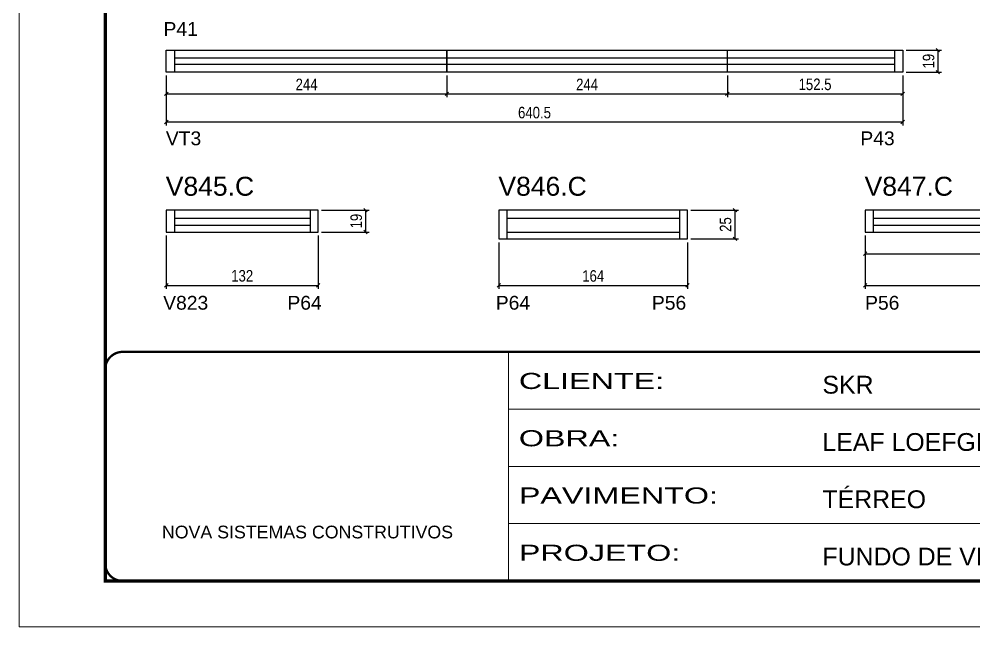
# Model space of a CAD drawing. Extents: x 1959 to 8212, y 239 to 4735.
# Drawn here: x 1959 to 2789, y 1388 to 1917 of the extents above; entities that cross this region are included whole.
import ezdxf

# ---------------------------------------------------------------- set-up
doc = ezdxf.new("R2010")
doc.units = 0
doc.linetypes.add('CONTINUO', pattern=[0])
doc.linetypes.add('DASHED', pattern=[0.75, 0.5, -0.25])
for name, color, linetype in [('5', 5, 'Continuous'), ('COTA', 241, 'Continuous'), ('NOMENCLATURA', 7, 'Continuous'), ('Painéis', 200, 'Continuous'), ('SARR_2.2x7', 40, 'Continuous')]:
    doc.layers.add(name, color=color, linetype=linetype)
doc.layers.add('Folhas', color=255, linetype='Continuous', lineweight=9)
doc.layers.add('SARRAFO DE PRESSAO', color=251, linetype='DASHED', lineweight=9)
doc.styles.add('ARIAL', font='arial.ttf')
doc.styles.add('COTA TECNICA', font='techl___.ttf', dxfattribs={"height": 10})
doc.styles.add('COTA TECNICA-50', font='techl___.ttf', dxfattribs={"height": 10})
doc.styles.get("Standard").update_dxf_attribs({"font": 'arial.ttf'})
doc.styles.add('Tecnologia', font='')
doc.styles.get('Tecnologia').set_extended_font_data('Forgotten Futurist')
doc.dimstyles.new('COTA PAINEL-50', dxfattribs={"dimtxt": 10, "dimasz": 3, "dimexe": 3, "dimexo": 3, "dimgap": 3, "dimtad": 1, "dimdec": 1, "dimzin": 12, "dimdsep": 46, "dimtxsty": 'COTA TECNICA-50', "dimblk1": 'OBLIQUE', "dimblk2": 'OBLIQUE', "dimsah": 1, "dimcen": 0.9, "dimclrd": 4, "dimclre": 4, "dimclrt": 240, "dimadec": 1, "dimazin": 3, "dimtfac": 1, "dimtdec": 1, "dimtmove": 0, "dimatfit": 3, "dimfxl": 1, "dimtolj": 1, "dimtzin": 12, "dimarcsym": 0})
doc.dimstyles.new('PAINEL', dxfattribs={"dimtxt": 10, "dimasz": 3, "dimexe": 3, "dimexo": 3, "dimgap": 3, "dimtad": 1, "dimdec": 1, "dimzin": 12, "dimdsep": 46, "dimtxsty": 'COTA TECNICA', "dimblk1": 'OBLIQUE', "dimblk2": 'OBLIQUE', "dimsah": 1, "dimcen": 0.9, "dimclrd": 4, "dimclre": 4, "dimclrt": 240, "dimadec": 1, "dimazin": 3, "dimtfac": 1, "dimtdec": 1, "dimtmove": 0, "dimatfit": 3, "dimfxl": 1, "dimtolj": 1, "dimtzin": 12, "dimarcsym": 0})

# ---------------------------------------------------------------- blocks, each defined once
blk = doc.blocks.new('9999999999')
at = {"color": 30, "linetype": 'CONTINUO'}
for p, q in [((98564.56, 34230.21), (98564.56, 34429.45)), ((98564.56, 34379.64), (99583.98, 34379.64)), ((98564.56, 34329.83), (99487.98, 34329.83)), ((98564.56, 34280.02), (99487.98, 34280.02))]:
    blk.add_line(p, q, dxfattribs=at)
at = {"color": 30, "linetype": 'CONTINUO', "const_width": 2}
blk.add_lwpolyline([(99583.98, 34230.21), (99583.98, 34414.45, 0.414214), (99568.98, 34429.45), (98228.98, 34429.45, 0.414214), (98213.98, 34414.45), (98213.98, 34245.21, 0.414214), (98228.98, 34230.21), (99583.98, 34230.21)], format="xyb", dxfattribs=at)
at = {"layer": 'Folhas'}
blk.add_lwpolyline([(98138.98, 34190.21), (99623.98, 34190.21), (99623.98, 35240.21), (98138.98, 35240.21)], close=True, dxfattribs=at)
at = {"layer": 'Folhas', "color": 30, "const_width": 3}
blk.add_lwpolyline([(98213.98, 34230.21), (99583.98, 34230.21), (99583.98, 35200.21), (98213.98, 35200.21)], close=True, dxfattribs=at)
at = {"color": 7, "linetype": 'Continuous', "ltscale": 5, "style": 'ARIAL'}
for s, height, p in [('SKR', 15.483, (98837.68, 34393.13)), ('LEAF LOEFGREN', 15.4829, (98837.68, 34343.32)), ('TÉRREO', 15.483, (98837.68, 34293.51)), ('NOVA SISTEMAS CONSTRUTIVOS', 11.0592, (98263.19, 34267.21)), ('FUNDO DE VIGAS', 15.4829, (98837.68, 34243.7))]:
    blk.add_text(s, height=height, dxfattribs=at).set_placement(p)
at = {"layer": 'Folhas', "color": 7, "style": 'Tecnologia', "width": 1.5}
for s, p in [('CLIENTE:', (98573.65, 34397.17)), ('OBRA:', (98573.65, 34347.31)), ('PAVIMENTO:', (98573.65, 34297.5)), ('PROJETO:', (98573.65, 34247.69))]:
    blk.add_text(s, height=14, dxfattribs=at).set_placement(p)
blk = doc.blocks.new('_Oblique')
at = {"color": 0, "linetype": 'ByBlock', "lineweight": -2}
blk.add_line((-0.5, -0.5), (0.5, 0.5), dxfattribs=at)
blk = doc.blocks.new('*D1093')
at = {"layer": 'COTA', "color": 4, "linetype": 'ByBlock', "lineweight": -2, "transparency": 16777216}
for p, q in [((2086.8, 1867.7), (2086.8, 1848.85)), ((2330.8, 1867.7), (2330.8, 1848.85)), ((2086.8, 1851.85), (2330.8, 1851.85))]:
    blk.add_line(p, q, dxfattribs=at)
at = {"layer": 'Defpoints', "color": 0, "linetype": 'ByBlock', "transparency": 16777216}
for p in [(2086.8, 1870.7), (2330.8, 1870.7), (2330.8, 1851.85)]:
    blk.add_point(p, dxfattribs=at)
at = {"layer": 'COTA', "color": 4, "linetype": 'ByBlock', "lineweight": -2, "transparency": 16777216, "xscale": 3, "yscale": 3, "zscale": 3, "rotation": 180}
blk.add_blockref('_Oblique', (2086.8, 1851.85), dxfattribs=at)
at = {"layer": 'COTA', "color": 4, "linetype": 'ByBlock', "lineweight": -2, "transparency": 16777216, "xscale": 3, "yscale": 3, "zscale": 3}
blk.add_blockref('_Oblique', (2330.8, 1851.85), dxfattribs=at)
at = {"layer": 'COTA', "color": 240, "linetype": 'ByBlock', "transparency": 16777216, "insert": (2208.8, 1859.93), "char_height": 10, "attachment_point": 5, "style": 'COTA TECNICA-50'}
blk.add_mtext('\\A1;244', dxfattribs=at)
blk = doc.blocks.new('*D1094')
at = {"layer": 'COTA', "color": 4, "linetype": 'ByBlock', "lineweight": -2, "transparency": 16777216}
for p, q in [((2330.8, 1867.7), (2330.8, 1848.85)), ((2574.8, 1867.7), (2574.8, 1848.85)), ((2330.8, 1851.85), (2574.8, 1851.85))]:
    blk.add_line(p, q, dxfattribs=at)
at = {"layer": 'Defpoints', "color": 0, "linetype": 'ByBlock', "transparency": 16777216}
for p in [(2330.8, 1870.7), (2574.8, 1870.7), (2574.8, 1851.85)]:
    blk.add_point(p, dxfattribs=at)
at = {"layer": 'COTA', "color": 4, "linetype": 'ByBlock', "lineweight": -2, "transparency": 16777216, "xscale": 3, "yscale": 3, "zscale": 3, "rotation": 180}
blk.add_blockref('_Oblique', (2330.8, 1851.85), dxfattribs=at)
at = {"layer": 'COTA', "color": 4, "linetype": 'ByBlock', "lineweight": -2, "transparency": 16777216, "xscale": 3, "yscale": 3, "zscale": 3}
blk.add_blockref('_Oblique', (2574.8, 1851.85), dxfattribs=at)
at = {"layer": 'COTA', "color": 240, "linetype": 'ByBlock', "transparency": 16777216, "insert": (2452.8, 1859.93), "char_height": 10, "attachment_point": 5, "style": 'COTA TECNICA-50'}
blk.add_mtext('\\A1;244', dxfattribs=at)
blk = doc.blocks.new('*D1095')
at = {"layer": 'COTA', "color": 4, "lineweight": -2, "transparency": 16777216}
for p, q in [((2086.8, 1867.7), (2086.8, 1824.27)), ((2727.3, 1867.7), (2727.3, 1824.27)), ((2086.8, 1827.27), (2727.3, 1827.27))]:
    blk.add_line(p, q, dxfattribs=at)
at = {"layer": 'Defpoints', "color": 0, "transparency": 16777216}
for p in [(2086.8, 1870.7), (2727.3, 1870.7), (2727.3, 1827.27)]:
    blk.add_point(p, dxfattribs=at)
at = {"layer": 'COTA', "color": 4, "lineweight": -2, "transparency": 16777216, "xscale": 3, "yscale": 3, "zscale": 3, "rotation": 180}
blk.add_blockref('_Oblique', (2086.8, 1827.27), dxfattribs=at)
at = {"layer": 'COTA', "color": 4, "lineweight": -2, "transparency": 16777216, "xscale": 3, "yscale": 3, "zscale": 3}
blk.add_blockref('_Oblique', (2727.3, 1827.27), dxfattribs=at)
at = {"layer": 'COTA', "color": 240, "transparency": 16777216, "insert": (2407.05, 1835.38), "char_height": 10, "attachment_point": 5, "style": 'COTA TECNICA'}
blk.add_mtext('\\A1;640.5', dxfattribs=at)
blk = doc.blocks.new('*D1096')
at = {"layer": 'COTA', "color": 4, "lineweight": -2, "transparency": 16777216}
for p, q in [((2574.8, 1867.7), (2574.8, 1848.85)), ((2727.3, 1867.7), (2727.3, 1848.85)), ((2574.8, 1851.85), (2727.3, 1851.85))]:
    blk.add_line(p, q, dxfattribs=at)
at = {"layer": 'Defpoints', "color": 0, "transparency": 16777216}
for p in [(2574.8, 1870.7), (2727.3, 1870.7), (2727.3, 1851.85)]:
    blk.add_point(p, dxfattribs=at)
at = {"layer": 'COTA', "color": 4, "lineweight": -2, "transparency": 16777216, "xscale": 3, "yscale": 3, "zscale": 3, "rotation": 180}
blk.add_blockref('_Oblique', (2574.8, 1851.85), dxfattribs=at)
at = {"layer": 'COTA', "color": 4, "lineweight": -2, "transparency": 16777216, "xscale": 3, "yscale": 3, "zscale": 3}
blk.add_blockref('_Oblique', (2727.3, 1851.85), dxfattribs=at)
at = {"layer": 'COTA', "color": 240, "transparency": 16777216, "insert": (2651.05, 1859.96), "char_height": 10, "attachment_point": 5, "style": 'COTA TECNICA'}
blk.add_mtext('\\A1;152.5', dxfattribs=at)
blk = doc.blocks.new('*D1097')
at = {"layer": 'COTA', "color": 4, "lineweight": -2, "transparency": 16777216}
for p, q in [((2730.3, 1889.7), (2760.93, 1889.7)), ((2757.93, 1889.7), (2757.93, 1870.7)), ((2730.3, 1870.7), (2760.93, 1870.7))]:
    blk.add_line(p, q, dxfattribs=at)
at = {"layer": 'Defpoints', "color": 0, "transparency": 16777216}
for p in [(2727.3, 1889.7), (2727.3, 1870.7), (2757.93, 1870.7)]:
    blk.add_point(p, dxfattribs=at)
at = {"layer": 'COTA', "color": 4, "lineweight": -2, "transparency": 16777216, "xscale": 3, "yscale": 3, "zscale": 3}
for p, rotation in [((2757.93, 1889.7), 90), ((2757.93, 1870.7), 270)]:
    blk.add_blockref('_Oblique', p, dxfattribs=dict(at, rotation=rotation))
at = {"layer": 'COTA', "color": 240, "transparency": 16777216, "insert": (2749.84, 1880.2), "char_height": 10, "attachment_point": 5, "rotation": 90, "style": 'COTA TECNICA'}
blk.add_mtext('\\A1;19', dxfattribs=at)
blk = doc.blocks.new('*D1150')
at = {"layer": 'COTA', "color": 4, "linetype": 'ByBlock', "lineweight": -2, "transparency": 16777216}
for p, q in [((2086.8, 1728.55), (2086.8, 1682.18)), ((2218.8, 1728.55), (2218.8, 1682.18)), ((2086.8, 1685.18), (2218.8, 1685.18))]:
    blk.add_line(p, q, dxfattribs=at)
at = {"layer": 'Defpoints', "color": 0, "linetype": 'ByBlock', "transparency": 16777216}
for p in [(2086.8, 1731.55), (2218.8, 1731.55), (2218.8, 1685.18)]:
    blk.add_point(p, dxfattribs=at)
at = {"layer": 'COTA', "color": 4, "linetype": 'ByBlock', "lineweight": -2, "transparency": 16777216, "xscale": 3, "yscale": 3, "zscale": 3, "rotation": 180}
blk.add_blockref('_Oblique', (2086.8, 1685.18), dxfattribs=at)
at = {"layer": 'COTA', "color": 4, "linetype": 'ByBlock', "lineweight": -2, "transparency": 16777216, "xscale": 3, "yscale": 3, "zscale": 3}
blk.add_blockref('_Oblique', (2218.8, 1685.18), dxfattribs=at)
at = {"layer": 'COTA', "color": 240, "linetype": 'ByBlock', "transparency": 16777216, "insert": (2152.8, 1693.4), "char_height": 10, "attachment_point": 5, "style": 'COTA TECNICA-50'}
blk.add_mtext('\\A1;132', dxfattribs=at)
blk = doc.blocks.new('*D1151')
at = {"layer": 'COTA', "color": 4, "lineweight": -2, "transparency": 16777216}
for p, q in [((2221.8, 1750.55), (2263.12, 1750.55)), ((2260.12, 1750.55), (2260.12, 1731.55)), ((2221.8, 1731.55), (2263.12, 1731.55))]:
    blk.add_line(p, q, dxfattribs=at)
at = {"layer": 'Defpoints', "color": 0, "transparency": 16777216}
for p in [(2218.8, 1750.55), (2218.8, 1731.55), (2260.12, 1731.55)]:
    blk.add_point(p, dxfattribs=at)
at = {"layer": 'COTA', "color": 4, "lineweight": -2, "transparency": 16777216, "xscale": 3, "yscale": 3, "zscale": 3}
for p, rotation in [((2260.12, 1750.55), 90), ((2260.12, 1731.55), 270)]:
    blk.add_blockref('_Oblique', p, dxfattribs=dict(at, rotation=rotation))
at = {"layer": 'COTA', "color": 240, "transparency": 16777216, "insert": (2252.04, 1741.05), "char_height": 10, "attachment_point": 5, "rotation": 90, "style": 'COTA TECNICA'}
blk.add_mtext('\\A1;19', dxfattribs=at)
blk = doc.blocks.new('*D1261')
at = {"layer": 'COTA', "color": 4, "linetype": 'ByBlock', "lineweight": -2, "transparency": 16777216}
for p, q in [((2376.1, 1722.55), (2376.1, 1682.18)), ((2540.1, 1722.55), (2540.1, 1682.18)), ((2376.1, 1685.18), (2540.1, 1685.18))]:
    blk.add_line(p, q, dxfattribs=at)
at = {"layer": 'Defpoints', "color": 0, "linetype": 'ByBlock', "transparency": 16777216}
for p in [(2376.1, 1725.55), (2540.1, 1725.55), (2540.1, 1685.18)]:
    blk.add_point(p, dxfattribs=at)
at = {"layer": 'COTA', "color": 4, "linetype": 'ByBlock', "lineweight": -2, "transparency": 16777216, "xscale": 3, "yscale": 3, "zscale": 3, "rotation": 180}
blk.add_blockref('_Oblique', (2376.1, 1685.18), dxfattribs=at)
at = {"layer": 'COTA', "color": 4, "linetype": 'ByBlock', "lineweight": -2, "transparency": 16777216, "xscale": 3, "yscale": 3, "zscale": 3}
blk.add_blockref('_Oblique', (2540.1, 1685.18), dxfattribs=at)
at = {"layer": 'COTA', "color": 240, "linetype": 'ByBlock', "transparency": 16777216, "insert": (2458.1, 1693.28), "char_height": 10, "attachment_point": 5, "style": 'COTA TECNICA-50'}
blk.add_mtext('\\A1;164', dxfattribs=at)
blk = doc.blocks.new('*D1262')
at = {"layer": 'COTA', "color": 4, "lineweight": -2, "transparency": 16777216}
for p, q in [((2543.1, 1750.55), (2584.42, 1750.55)), ((2581.42, 1750.55), (2581.42, 1725.55)), ((2543.1, 1725.55), (2584.42, 1725.55))]:
    blk.add_line(p, q, dxfattribs=at)
at = {"layer": 'Defpoints', "color": 0, "transparency": 16777216}
for p in [(2540.1, 1750.55), (2540.1, 1725.55), (2581.42, 1725.55)]:
    blk.add_point(p, dxfattribs=at)
at = {"layer": 'COTA', "color": 4, "lineweight": -2, "transparency": 16777216, "xscale": 3, "yscale": 3, "zscale": 3}
for p, rotation in [((2581.42, 1750.55), 90), ((2581.42, 1725.55), 270)]:
    blk.add_blockref('_Oblique', p, dxfattribs=dict(at, rotation=rotation))
at = {"layer": 'COTA', "color": 240, "transparency": 16777216, "insert": (2573.31, 1738.05), "char_height": 10, "attachment_point": 5, "rotation": 90, "style": 'COTA TECNICA'}
blk.add_mtext('\\A1;25', dxfattribs=at)
blk = doc.blocks.new('*D1263')
at = {"layer": 'COTA', "color": 4, "linetype": 'ByBlock', "lineweight": -2, "transparency": 16777216}
for p, q in [((2694.64, 1728.55), (2694.64, 1682.18)), ((3005.64, 1728.55), (3005.64, 1682.18)), ((2694.64, 1685.18), (3005.64, 1685.18))]:
    blk.add_line(p, q, dxfattribs=at)
at = {"layer": 'Defpoints', "color": 0, "linetype": 'ByBlock', "transparency": 16777216}
for p in [(2694.64, 1731.55), (3005.64, 1731.55), (3005.64, 1685.18)]:
    blk.add_point(p, dxfattribs=at)
at = {"layer": 'COTA', "color": 4, "linetype": 'ByBlock', "lineweight": -2, "transparency": 16777216, "xscale": 3, "yscale": 3, "zscale": 3, "rotation": 180}
blk.add_blockref('_Oblique', (2694.64, 1685.18), dxfattribs=at)
at = {"layer": 'COTA', "color": 4, "linetype": 'ByBlock', "lineweight": -2, "transparency": 16777216, "xscale": 3, "yscale": 3, "zscale": 3}
blk.add_blockref('_Oblique', (3005.64, 1685.18), dxfattribs=at)
at = {"layer": 'COTA', "color": 240, "linetype": 'ByBlock', "transparency": 16777216, "insert": (2850.14, 1693.4), "char_height": 10, "attachment_point": 5, "style": 'COTA TECNICA-50'}
blk.add_mtext('\\A1;311', dxfattribs=at)
blk = doc.blocks.new('*D1265')
at = {"layer": 'COTA', "color": 4, "linetype": 'ByBlock', "lineweight": -2, "transparency": 16777216}
for p, q in [((2694.64, 1728.55), (2694.64, 1709.71)), ((2938.64, 1728.55), (2938.64, 1709.71)), ((2694.64, 1712.71), (2938.64, 1712.71))]:
    blk.add_line(p, q, dxfattribs=at)
at = {"layer": 'Defpoints', "color": 0, "linetype": 'ByBlock', "transparency": 16777216}
for p in [(2694.64, 1731.55), (2938.64, 1731.55), (2938.64, 1712.71)]:
    blk.add_point(p, dxfattribs=at)
at = {"layer": 'COTA', "color": 4, "linetype": 'ByBlock', "lineweight": -2, "transparency": 16777216, "xscale": 3, "yscale": 3, "zscale": 3, "rotation": 180}
blk.add_blockref('_Oblique', (2694.64, 1712.71), dxfattribs=at)
at = {"layer": 'COTA', "color": 4, "linetype": 'ByBlock', "lineweight": -2, "transparency": 16777216, "xscale": 3, "yscale": 3, "zscale": 3}
blk.add_blockref('_Oblique', (2938.64, 1712.71), dxfattribs=at)
at = {"layer": 'COTA', "color": 240, "linetype": 'ByBlock', "transparency": 16777216, "insert": (2816.64, 1720.78), "char_height": 10, "attachment_point": 5, "style": 'COTA TECNICA-50'}
blk.add_mtext('\\A1;244', dxfattribs=at)

msp = doc.modelspace()

# ---------------------------------------------------------------- linework, layer by layer
at = {"layer": 'Painéis'}
for p, q in [((2330.8, 1889.7), (2727.3, 1889.7)), ((2330.8, 1870.7), (2330.8, 1889.7)), ((2574.8, 1870.7), (2574.8, 1889.7)), ((2727.3, 1889.7), (2727.3, 1870.7)), ((2727.3, 1870.7), (2330.8, 1870.7))]:
    msp.add_line(p, q, dxfattribs=at)
msp.add_lwpolyline([(2330.8, 1870.7), (2086.8, 1870.7), (2086.8, 1889.7), (2330.8, 1889.7)], close=True, dxfattribs=at)
at = {"layer": 'Painéis', "linetype": 'ByBlock'}
for points in [[(2086.8, 1750.55), (2086.8, 1731.55), (2218.8, 1731.55), (2218.8, 1750.55)], [(2376.1, 1750.55), (2376.1, 1725.55), (2540.1, 1725.55), (2540.1, 1750.55)], [(2694.64, 1750.55), (2694.64, 1731.55), (3005.64, 1731.55), (3005.64, 1750.55)]]:
    msp.add_lwpolyline(points, close=True, dxfattribs=at)
at = {"layer": 'SARR_2.2x7', "linetype": 'Continuous'}
for p, q in [((2093.8, 1889.7), (2093.8, 1870.7)), ((2720.3, 1889.7), (2720.3, 1870.7)), ((2330.8, 1882.7), (2093.8, 1882.7)), ((2093.8, 1877.7), (2330.8, 1877.7)), ((2574.8, 1882.7), (2330.8, 1882.7)), ((2330.8, 1877.7), (2574.8, 1877.7)), ((2720.3, 1882.7), (2574.8, 1882.7)), ((2574.8, 1877.7), (2720.3, 1877.7)), ((2093.8, 1750.55), (2093.8, 1731.55)), ((2211.8, 1750.55), (2211.8, 1731.55)), ((2383.1, 1750.55), (2383.1, 1725.55)), ((2533.1, 1750.55), (2533.1, 1725.55)), ((2701.64, 1750.55), (2701.64, 1731.55)), ((2093.8, 1743.55), (2211.8, 1743.55)), ((2093.8, 1737.55), (2211.8, 1737.55)), ((2383.1, 1743.55), (2533.1, 1743.55)), ((2701.64, 1743.55), (2998.64, 1743.55)), ((2701.64, 1737.55), (2998.64, 1737.55)), ((2383.1, 1731.55), (2533.1, 1731.55))]:
    msp.add_line(p, q, dxfattribs=at)

# ---------------------------------------------------------------- block references
at = {"layer": 'SARRAFO DE PRESSAO', "color": 6, "linetype": 'ByBlock'}
msp.add_blockref('9999999999', (-96180.21, -32802.14), dxfattribs=at)

# ---------------------------------------------------------------- texts
at = {"layer": '5', "linetype": 'Continuous'}
for s, rotation, p in [('P41', 0.00004, (2084.37, 1902.18)), ('VT3', 359.99996, (2086.43, 1807.07)), ('P43', 359.99996, (2690.48, 1807.07)), ('V823', 0.00004, (2084.1, 1664.01)), ('P64', 0.00004, (2192.14, 1664.01)), ('P64', 0.00004, (2373.39, 1664.01)), ('P56', 0.00004, (2509.17, 1664.01)), ('P56', 0.00004, (2694.59, 1664.01))]:
    msp.add_text(s, height=12, rotation=rotation, dxfattribs=at).set_placement(p)
at = {"layer": 'NOMENCLATURA', "linetype": 'Continuous'}
for s, p in [('V845.C', (2086.33, 1763.12)), ('V846.C', (2375.63, 1763.12)), ('V847.C', (2694.17, 1763.12))]:
    msp.add_text(s, height=16.5, dxfattribs=at).set_placement(p)

# ---------------------------------------------------------------- dimensions: what is measured, and where the dimension line sits
at = {"layer": 'COTA'}
for base, p1, p2, picture, middle in [((2757.93, 1870.7), (2727.3, 1889.7), (2727.3, 1870.7), '*D1097', (2749.84, 1880.2)), ((2260.12, 1731.55), (2218.8, 1750.55), (2218.8, 1731.55), '*D1151', (2252.04, 1741.05)), ((2581.42, 1725.55), (2540.1, 1750.55), (2540.1, 1725.55), '*D1262', (2573.31, 1738.05))]:
    dim = msp.add_linear_dim(base=base, p1=p1, p2=p2, angle=90, dimstyle='PAINEL', dxfattribs=at)
    dim.commit()
    dim.dimension.update_dxf_attribs({"geometry": picture, "text_midpoint": middle})
at = {"layer": 'COTA', "color": 1, "linetype": 'ByBlock'}
for base, p1, p2, picture, middle in [((2330.8, 1851.85), (2086.8, 1870.7), (2330.8, 1870.7), '*D1093', (2208.8, 1859.93)), ((2574.8, 1851.85), (2330.8, 1870.7), (2574.8, 1870.7), '*D1094', (2452.8, 1859.93)), ((2218.8, 1685.18), (2086.8, 1731.55), (2218.8, 1731.55), '*D1150', (2152.8, 1693.4)), ((3005.64, 1685.18), (2694.64, 1731.55), (3005.64, 1731.55), '*D1263', (2850.14, 1693.4)), ((2938.64, 1712.71), (2694.64, 1731.55), (2938.64, 1731.55), '*D1265', (2816.64, 1720.78)), ((2540.1, 1685.18), (2376.1, 1725.55), (2540.1, 1725.55), '*D1261', (2458.1, 1693.28))]:
    dim = msp.add_linear_dim(base=base, p1=p1, p2=p2, dimstyle='COTA PAINEL-50', override={"dimarcsym": 1}, dxfattribs=at)
    dim.commit()
    dim.dimension.update_dxf_attribs({"geometry": picture, "text_midpoint": middle})
at = {"layer": 'COTA'}
for base, p1, picture, middle in [((2727.3, 1827.27), (2086.8, 1870.7), '*D1095', (2407.05, 1835.38)), ((2727.3, 1851.85), (2574.8, 1870.7), '*D1096', (2651.05, 1859.96))]:
    dim = msp.add_linear_dim(base=base, p1=p1, p2=(2727.3, 1870.7), dimstyle='PAINEL', dxfattribs=at)
    dim.commit()
    dim.dimension.update_dxf_attribs({"geometry": picture, "text_midpoint": middle})

doc.saveas('drawing.dxf')
